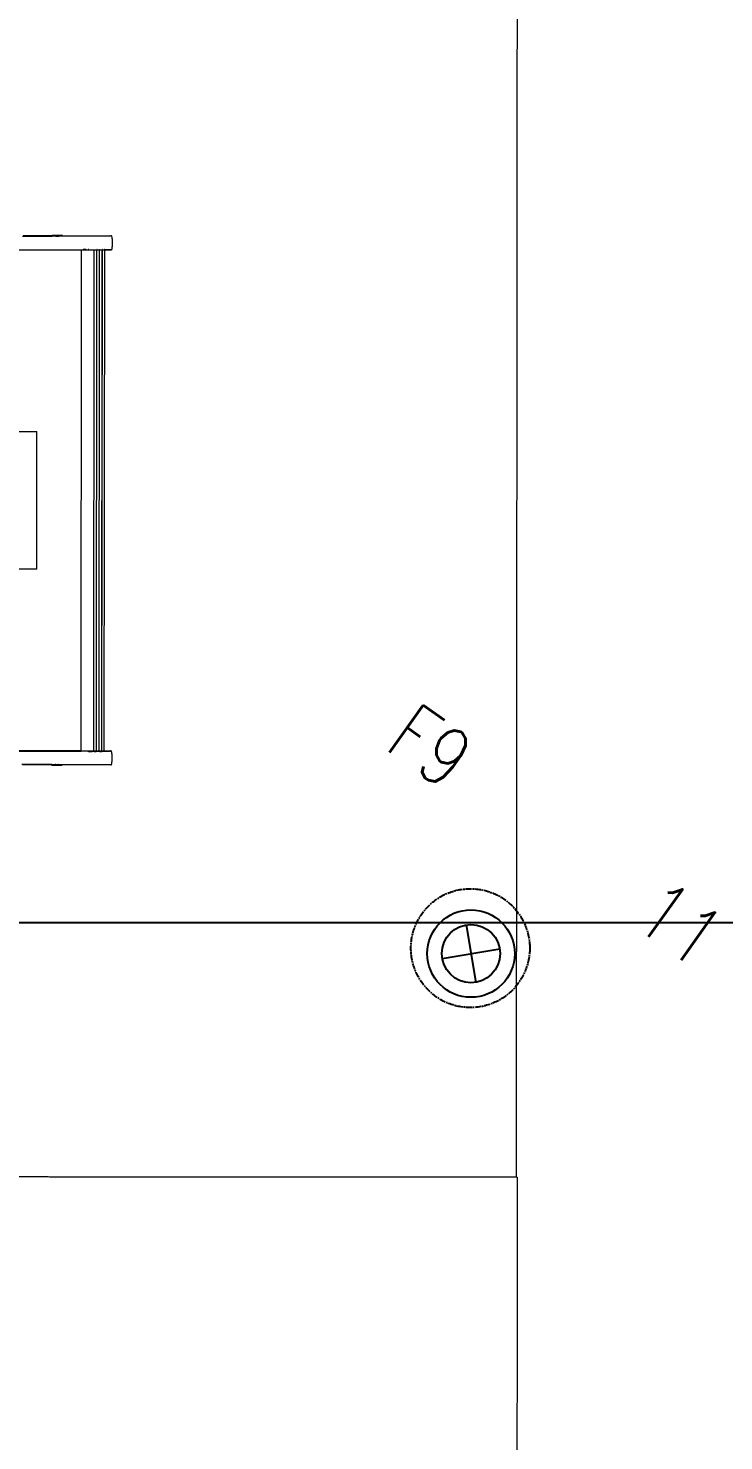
# Model space of a CAD drawing. Header units: inches. Extents: x 102655 to 148943, y 72248 to 114419.
# Drawn here: x 120788 to 121799, y 85085 to 87139 of the extents above; entities that cross this region are included whole.
import ezdxf
from ezdxf.enums import TextEntityAlignment as Align

# ---------------------------------------------------------------- set-up
doc = ezdxf.new("R2010")
doc.units = ezdxf.units.IN
doc.linetypes.add('CENTER INDS', pattern=[13.335, 8.89, -1.11125, 2.2225, -1.11125])
doc.layers.add('ceiling dim', color=8, linetype='Continuous', lineweight=5)
doc.layers.add('Furnitureee', color=8, linetype='Continuous', lineweight=5)
doc.layers.add('E-LTG', color=92, linetype='Continuous')
doc.layers.add('E-TAG', color=30, linetype='Continuous')
doc.layers.add('ELECTRICAL LIGHTING CEILING', color=6, linetype='CENTER INDS', true_color=0xff00ff)
doc.styles.add('Pyzd-Romans', font='romans.shx', dxfattribs={"width": 0.8})

# ---------------------------------------------------------------- blocks, each defined once
blk = doc.blocks.new('baby foot pl')
at = {"color": 8}
for p, q in [((1.3669, 2.6936), (1.367, 2.6952)), ((1.3669, 2.692), (1.3669, 2.6936)), ((1.3669, 2.6904), (1.3669, 2.692)), ((1.367, 2.6952), (1.3671, 2.6968)), ((1.3671, 2.6968), (1.3673, 2.6983)), ((1.3673, 2.6983), (1.3676, 2.6999)), ((1.3676, 2.6999), (1.3679, 2.7015)), ((1.3679, 2.7015), (1.368, 2.7017)), ((1.368, 2.7017), (1.3681, 2.7018)), ((1.3681, 2.7018), (1.3683, 2.702)), ((1.3683, 2.702), (1.3685, 2.7021)), ((1.3685, 2.7021), (1.3687, 2.7022)), ((1.3687, 2.7022), (1.3689, 2.7022)), ((1.3689, 2.7022), (1.3691, 2.7022)), ((1.3691, 2.7022), (1.3692, 2.7022)), ((1.3692, 2.7022), (1.3693, 2.7021)), ((1.4399, 2.7022), (1.3692, 2.7022)), ((1.3693, 2.7021), (1.3695, 2.702)), ((1.3697, 2.7018), (1.3698, 2.7017)), ((1.3698, 2.7017), (1.3699, 2.7015)), ((1.3699, 2.7015), (1.4399, 2.7015)), ((1.4399, 2.7025), (1.4406, 2.703)), ((1.4399, 2.7022), (1.4399, 2.7025)), ((1.4549, 2.7025), (1.4399, 2.7025)), ((1.4399, 2.702), (1.4399, 2.7022)), ((1.4549, 2.7022), (1.4399, 2.7022)), ((1.4399, 2.7015), (1.4399, 2.7018)), ((1.4399, 2.7015), (1.4453, 2.7015)), ((1.4543, 2.703), (1.4406, 2.703)), ((1.4455, 2.7015), (1.4453, 2.7015)), ((1.4459, 2.7015), (1.4455, 2.7015)), ((1.4489, 2.7015), (1.4459, 2.7015)), ((1.4494, 2.7015), (1.4489, 2.7015)), ((1.4496, 2.7015), (1.4494, 2.7015)), ((1.4496, 2.7015), (1.4549, 2.7015)), ((1.4543, 2.703), (1.4549, 2.7025)), ((1.4549, 2.7022), (1.4549, 2.7025)), ((1.4549, 2.702), (1.4549, 2.7022)), ((1.4549, 2.7022), (1.4972, 2.7022)), ((1.4549, 2.7015), (1.4549, 2.7018)), ((1.4981, 2.7015), (1.4549, 2.7015)), ((1.367, 2.6888), (1.3669, 2.6904)), ((1.3671, 2.6872), (1.367, 2.6888)), ((1.3673, 2.6856), (1.3671, 2.6872)), ((1.3676, 2.684), (1.3673, 2.6856)), ((1.3679, 2.6825), (1.3676, 2.684)), ((1.368, 2.6823), (1.3679, 2.6825)), ((1.3681, 2.6821), (1.368, 2.6823)), ((1.3683, 2.682), (1.3681, 2.6821)), ((1.3685, 2.6819), (1.3683, 2.682)), ((1.3687, 2.6818), (1.3685, 2.6819)), ((1.3689, 2.6818), (1.3687, 2.6818)), ((1.3691, 2.6818), (1.3689, 2.6818)), ((1.3692, 2.6818), (1.3691, 2.6818)), ((1.3693, 2.6819), (1.3692, 2.6818)), ((1.3789, 2.6818), (1.3692, 2.6818)), ((1.3695, 2.682), (1.3693, 2.6819)), ((1.3697, 2.6821), (1.3695, 2.682)), ((1.3699, 2.6825), (1.3698, 2.6823)), ((1.3789, 2.6825), (1.3699, 2.6825)), ((1.3789, 2.6825), (1.3789, 2.6823)), ((1.3789, 2.6825), (1.3792, 2.6825)), ((1.3789, 2.6821), (1.3789, 2.6818)), ((1.3789, 2.6818), (1.3789, 1.9532)), ((1.3818, 2.6818), (1.3789, 2.6818)), ((1.3818, 2.6825), (1.3814, 2.6825)), ((1.3818, 2.6823), (1.3818, 2.6825)), ((1.3818, 2.6825), (1.382, 2.6825)), ((1.3818, 2.6818), (1.3818, 2.6821)), ((1.3818, 2.6818), (1.382, 2.6818)), ((1.3818, 1.9532), (1.3818, 2.6818)), ((1.382, 2.6823), (1.382, 2.6825)), ((1.382, 2.6818), (1.382, 2.6821)), ((1.382, 1.9532), (1.382, 2.6818)), ((1.3857, 2.6818), (1.382, 2.6818)), ((1.3857, 2.6825), (1.3851, 2.6825)), ((1.3857, 2.6823), (1.3857, 2.6825)), ((1.3857, 2.6818), (1.3857, 2.6821)), ((1.3857, 1.9532), (1.3857, 2.6818)), ((1.3899, 2.6818), (1.3857, 2.6818)), ((1.3893, 2.6825), (1.3894, 2.6825)), ((1.3895, 2.6825), (1.3899, 2.6825)), ((1.3899, 2.6823), (1.3899, 2.6825)), ((1.3899, 2.6818), (1.3899, 2.6821)), ((1.3899, 1.9532), (1.3899, 2.6818)), ((1.3935, 2.6818), (1.3899, 2.6818)), ((1.393, 2.6825), (1.3934, 2.6825)), ((1.3935, 2.6823), (1.3935, 2.6825)), ((1.3935, 2.6818), (1.3935, 2.6821)), ((1.3935, 1.9532), (1.3935, 2.6818)), ((1.4119, 2.6818), (1.3935, 2.6818)), ((1.3957, 2.6825), (1.3958, 2.6825)), ((1.3959, 2.6825), (1.3963, 2.6825)), ((1.3964, 2.6825), (1.3968, 2.6825)), ((1.4014, 2.6825), (1.4017, 2.6825)), ((1.4018, 2.6825), (1.4022, 2.6825)), ((1.4023, 2.6825), (1.4024, 2.6825)), ((1.4054, 2.6825), (1.4098, 2.6825)), ((1.4119, 2.6823), (1.4119, 2.6825)), ((1.4119, 2.6818), (1.4119, 2.6821)), ((1.4119, 1.9532), (1.4119, 2.6818)), ((1.5339, 2.6818), (1.4119, 2.6818)), ((1.4769, 2.2175), (1.4769, 2.4175)), ((1.5339, 2.4175), (1.4769, 2.4175)), ((1.4769, 2.2175), (1.534, 2.2175)), ((1.3676, 1.9509), (1.3679, 1.9525)), ((1.3679, 1.9525), (1.368, 1.9527)), ((1.368, 1.9527), (1.3681, 1.9528)), ((1.3681, 1.9528), (1.3683, 1.953)), ((1.3683, 1.953), (1.3685, 1.9531)), ((1.3685, 1.9531), (1.3687, 1.9532)), ((1.3687, 1.9532), (1.3689, 1.9532)), ((1.3689, 1.9532), (1.3691, 1.9532)), ((1.3691, 1.9532), (1.3692, 1.9532)), ((1.3692, 1.9532), (1.3693, 1.9531)), ((1.3789, 1.9532), (1.3692, 1.9532)), ((1.3693, 1.9531), (1.3695, 1.953)), ((1.3695, 1.953), (1.3697, 1.9528)), ((1.3698, 1.9527), (1.3699, 1.9525)), ((1.3699, 1.9525), (1.3789, 1.9525)), ((1.3789, 1.9532), (1.3789, 1.9528)), ((1.3818, 1.9532), (1.3789, 1.9532)), ((1.3789, 1.9527), (1.3789, 1.9525)), ((1.3789, 1.9525), (1.3818, 1.9525)), ((1.3818, 1.9532), (1.382, 1.9532)), ((1.3818, 1.9528), (1.3818, 1.9532)), ((1.3818, 1.9525), (1.3818, 1.9527)), ((1.382, 1.9525), (1.3818, 1.9525)), ((1.382, 1.9528), (1.382, 1.9532)), ((1.3857, 1.9532), (1.382, 1.9532)), ((1.382, 1.9525), (1.382, 1.9527)), ((1.382, 1.9525), (1.382, 1.9525)), ((1.3851, 1.9525), (1.382, 1.9525)), ((1.3851, 1.9525), (1.3852, 1.9525)), ((1.3852, 1.9525), (1.3853, 1.9525)), ((1.3853, 1.9525), (1.3854, 1.9525)), ((1.3854, 1.9525), (1.3855, 1.9525)), ((1.3855, 1.9525), (1.3857, 1.9525)), ((1.3857, 1.9528), (1.3857, 1.9532)), ((1.3899, 1.9532), (1.3857, 1.9532)), ((1.3857, 1.9525), (1.3857, 1.9527)), ((1.3857, 1.9525), (1.3895, 1.9525)), ((1.3895, 1.9525), (1.3896, 1.9525)), ((1.3896, 1.9525), (1.3898, 1.9525)), ((1.3898, 1.9525), (1.3899, 1.9525)), ((1.3899, 1.9528), (1.3899, 1.9532)), ((1.3935, 1.9532), (1.3899, 1.9532)), ((1.3899, 1.9525), (1.3899, 1.9527)), ((1.3899, 1.9525), (1.39, 1.9525)), ((1.3929, 1.9525), (1.39, 1.9525)), ((1.3929, 1.9525), (1.393, 1.9525)), ((1.393, 1.9525), (1.3931, 1.9525)), ((1.3931, 1.9525), (1.3932, 1.9525)), ((1.3932, 1.9525), (1.3934, 1.9525)), ((1.3934, 1.9525), (1.3935, 1.9525)), ((1.3935, 1.9528), (1.3935, 1.9532)), ((1.4119, 1.9532), (1.3935, 1.9532)), ((1.3935, 1.9525), (1.3935, 1.9527)), ((1.3935, 1.9525), (1.3959, 1.9525)), ((1.396, 1.9525), (1.3959, 1.9525)), ((1.396, 1.9525), (1.3962, 1.9525)), ((1.3963, 1.9525), (1.3962, 1.9525)), ((1.3964, 1.9525), (1.3963, 1.9525)), ((1.3965, 1.9525), (1.3964, 1.9525)), ((1.3965, 1.9525), (1.3967, 1.9525)), ((1.3968, 1.9525), (1.3967, 1.9525)), ((1.3969, 1.9525), (1.3968, 1.9525)), ((1.4014, 1.9525), (1.3969, 1.9525)), ((1.4014, 1.9525), (1.4015, 1.9525)), ((1.4015, 1.9525), (1.4016, 1.9525)), ((1.4016, 1.9525), (1.4017, 1.9525)), ((1.4017, 1.9525), (1.4018, 1.9525)), ((1.4018, 1.9525), (1.4019, 1.9525)), ((1.4019, 1.9525), (1.4021, 1.9525)), ((1.4021, 1.9525), (1.4022, 1.9525)), ((1.4022, 1.9525), (1.4023, 1.9525)), ((1.4023, 1.9525), (1.4024, 1.9525)), ((1.4024, 1.9525), (1.4024, 1.9525)), ((1.4024, 1.9525), (1.4119, 1.9525)), ((1.4119, 1.9528), (1.4119, 1.9532)), ((1.4119, 1.9532), (1.5339, 1.9532)), ((1.4119, 1.9525), (1.4119, 1.9527)), ((1.5339, 1.9525), (1.4119, 1.9525)), ((1.3669, 1.9446), (1.367, 1.9462)), ((1.3669, 1.943), (1.3669, 1.9446)), ((1.3669, 1.9414), (1.3669, 1.943)), ((1.367, 1.9398), (1.3669, 1.9414)), ((1.367, 1.9462), (1.3671, 1.9478)), ((1.3671, 1.9382), (1.367, 1.9398)), ((1.3671, 1.9478), (1.3673, 1.9493)), ((1.3673, 1.9366), (1.3671, 1.9382)), ((1.3673, 1.9493), (1.3676, 1.9509)), ((1.3676, 1.935), (1.3673, 1.9366)), ((1.3679, 1.9335), (1.3676, 1.935)), ((1.368, 1.9333), (1.3679, 1.9335)), ((1.3681, 1.9331), (1.368, 1.9333)), ((1.3683, 1.933), (1.3681, 1.9331)), ((1.3685, 1.9329), (1.3683, 1.933)), ((1.3687, 1.9328), (1.3685, 1.9329)), ((1.3689, 1.9328), (1.3687, 1.9328)), ((1.3691, 1.9328), (1.3689, 1.9328)), ((1.3691, 1.9328), (1.3692, 1.9328)), ((1.3693, 1.9329), (1.3692, 1.9328)), ((1.3692, 1.9328), (1.4399, 1.9328)), ((1.3695, 1.933), (1.3693, 1.9329)), ((1.3698, 1.9333), (1.3697, 1.9331)), ((1.3699, 1.9335), (1.3698, 1.9333)), ((1.4399, 1.9335), (1.3699, 1.9335)), ((1.4399, 1.9335), (1.4402, 1.9335)), ((1.4399, 1.9335), (1.4399, 1.9331)), ((1.4399, 1.933), (1.4399, 1.9328)), ((1.4399, 1.9328), (1.4399, 1.9325)), ((1.4399, 1.9328), (1.4549, 1.9328)), ((1.4399, 1.9325), (1.4406, 1.932)), ((1.4549, 1.9325), (1.4399, 1.9325)), ((1.4406, 1.9335), (1.4402, 1.9335)), ((1.4409, 1.9335), (1.4406, 1.9335)), ((1.4406, 1.932), (1.4543, 1.932)), ((1.4453, 1.9335), (1.4409, 1.9335)), ((1.4453, 1.9335), (1.4455, 1.9335)), ((1.4455, 1.9335), (1.4459, 1.9335)), ((1.4489, 1.9335), (1.4459, 1.9335)), ((1.4489, 1.9335), (1.4494, 1.9335)), ((1.4494, 1.9335), (1.4496, 1.9335)), ((1.4549, 1.9335), (1.4496, 1.9335)), ((1.4543, 1.932), (1.4549, 1.9325)), ((1.4549, 1.9335), (1.4549, 1.9331)), ((1.4549, 1.9335), (1.4981, 1.9335)), ((1.4549, 1.933), (1.4549, 1.9328)), ((1.4549, 1.9328), (1.4549, 1.9325)), ((1.4549, 1.9328), (1.4972, 1.9328))]:
    blk.add_line(p, q, dxfattribs=at)
blk = doc.blocks.new('f')
at = {"layer": 'Furnitureee', "color": 8, "ltscale": 0.5, "extrusion": (6.31297e-07, -2.22138e-08, 1), "elevation": 0.2792}
for points in [[(478774.5507, 1037615.4913), (478774.5491, 1037613.5221), (478771.8271, 1037613.5242), (478771.8286, 1037615.4934)], [(478774.5507, 1037613.5221), (478774.5491, 1037611.553), (478771.8271, 1037611.5551), (478771.8286, 1037613.5242)]]:
    blk.add_lwpolyline(points, close=True, dxfattribs=at)
at = {"layer": 'Furnitureee', "color": 8, "ltscale": 0.5, "extrusion": (5.49195e-07, 6.26633e-08, 1), "xscale": -0.9999999999999998, "rotation": 359.9551988338954}
blk.add_blockref('baby foot pl', (478775.327, 1037612.188, 0.328), dxfattribs=at)
blk = doc.blocks.new('E-L-FSPOT2')
at = {"color": 254, "lineweight": 0}
for points in [[(0, -75), (0, -75), (0, -75), (0, -75), (0, -75), (0, -75), (0, -75), (0, -75), (0, -75), (0, -75), (0, -75), (0, -75)], [(0, -75), (0, -75)], [(0, -75), (0, -75)], [(0, -75), (0, -75)], [(0, -75), (0, -75)], [(0, -75), (0, -75)], [(0, -75), (0, -75)], [(0, -75), (0, -75)], [(0, -75), (0, -75)], [(0, -75), (0, -75)], [(0, -75), (0, -75)], [(0, -75), (0, -75)], [(0, -75), (0, -75)], [(0, -75), (0, -75), (0, -75)], [(0, -75), (0, -75)], [(0, -75), (0, -75)], [(0, -75), (0, -75)], [(0, -75), (0, -75), (0, -75), (0, -75), (0, -75), (0, -75), (0, -75), (0, -75), (0, -75), (0, -75)], [(0, -75), (0, -75)]]:
    blk.add_lwpolyline(points, dxfattribs=at)
blk.add_circle((0, 0), 75)
at = {"layer": 'E-TAG'}
for points in [[(-35.4, -35.4), (35.4, 35.4)], [(-35.4, 35.4), (35.4, -35.4)]]:
    blk.add_lwpolyline(points, dxfattribs=at)
blk.add_circle((0, 0), 50, dxfattribs=at)
at = {"layer": 'E-TAG', "style": 'Pyzd-Romans', "width": 0.8, "flags": 1}
for tag, p in [('BPANEL', (262.5, 925)), ('SWITCH', (-262.5, 700)), ('LOADVA', (262.5, 700)), ('BTYPE', (-262.5, 475)), ('PANEL', (262.5, 475)), ('HEIGHT', (-246.5, -477.6)), ('DSCR', (-246.5, -702.6)), ('ROOM', (278.5, -702.6))]:
    blk.add_attdef(tag, text='', height=100, dxfattribs=at).set_placement(p, align=Align.MIDDLE_CENTER)
at = {"layer": 'E-TAG', "style": 'Pyzd-Romans', "width": 0.8}
for tag, p in [('TYPE', (-262.5, 250)), ('NO.', (262.5, 250)), ('W.P', (-246.5, -252.6)), ('A,B,C', (278.5, -252.6)), ('CBT', (278.5, -477.6))]:
    blk.add_attdef(tag, text='', height=100, dxfattribs=at).set_placement(p, align=Align.MIDDLE_CENTER)

msp = doc.modelspace()

# ---------------------------------------------------------------- linework, layer by layer
msp.add_line((112193.03264, 85838.55714), (131423.81516, 85838.55714))
at = {"layer": 'ELECTRICAL LIGHTING CEILING'}
msp.add_circle((121430.95266, 85801.48049), 86.39549, dxfattribs=at)

# ---------------------------------------------------------------- block references
at = {"layer": 'ceiling dim', "xscale": 1000, "yscale": 1000, "zscale": 1000}
msp.add_blockref('f', (-478653051.58299, -1037528053.90511), dxfattribs=at)
at = {"layer": 'E-LTG', "xscale": 0.8476918827478218, "yscale": 0.8476918827478218, "zscale": 0.8476918827478218, "rotation": 324.5660952900275}
msp.add_blockref('E-L-FSPOT2', (121431.805, 85793.55376), dxfattribs=at).add_auto_attribs({'TYPE': 'F9', 'NO.': '11'})

doc.saveas('drawing.dxf')
